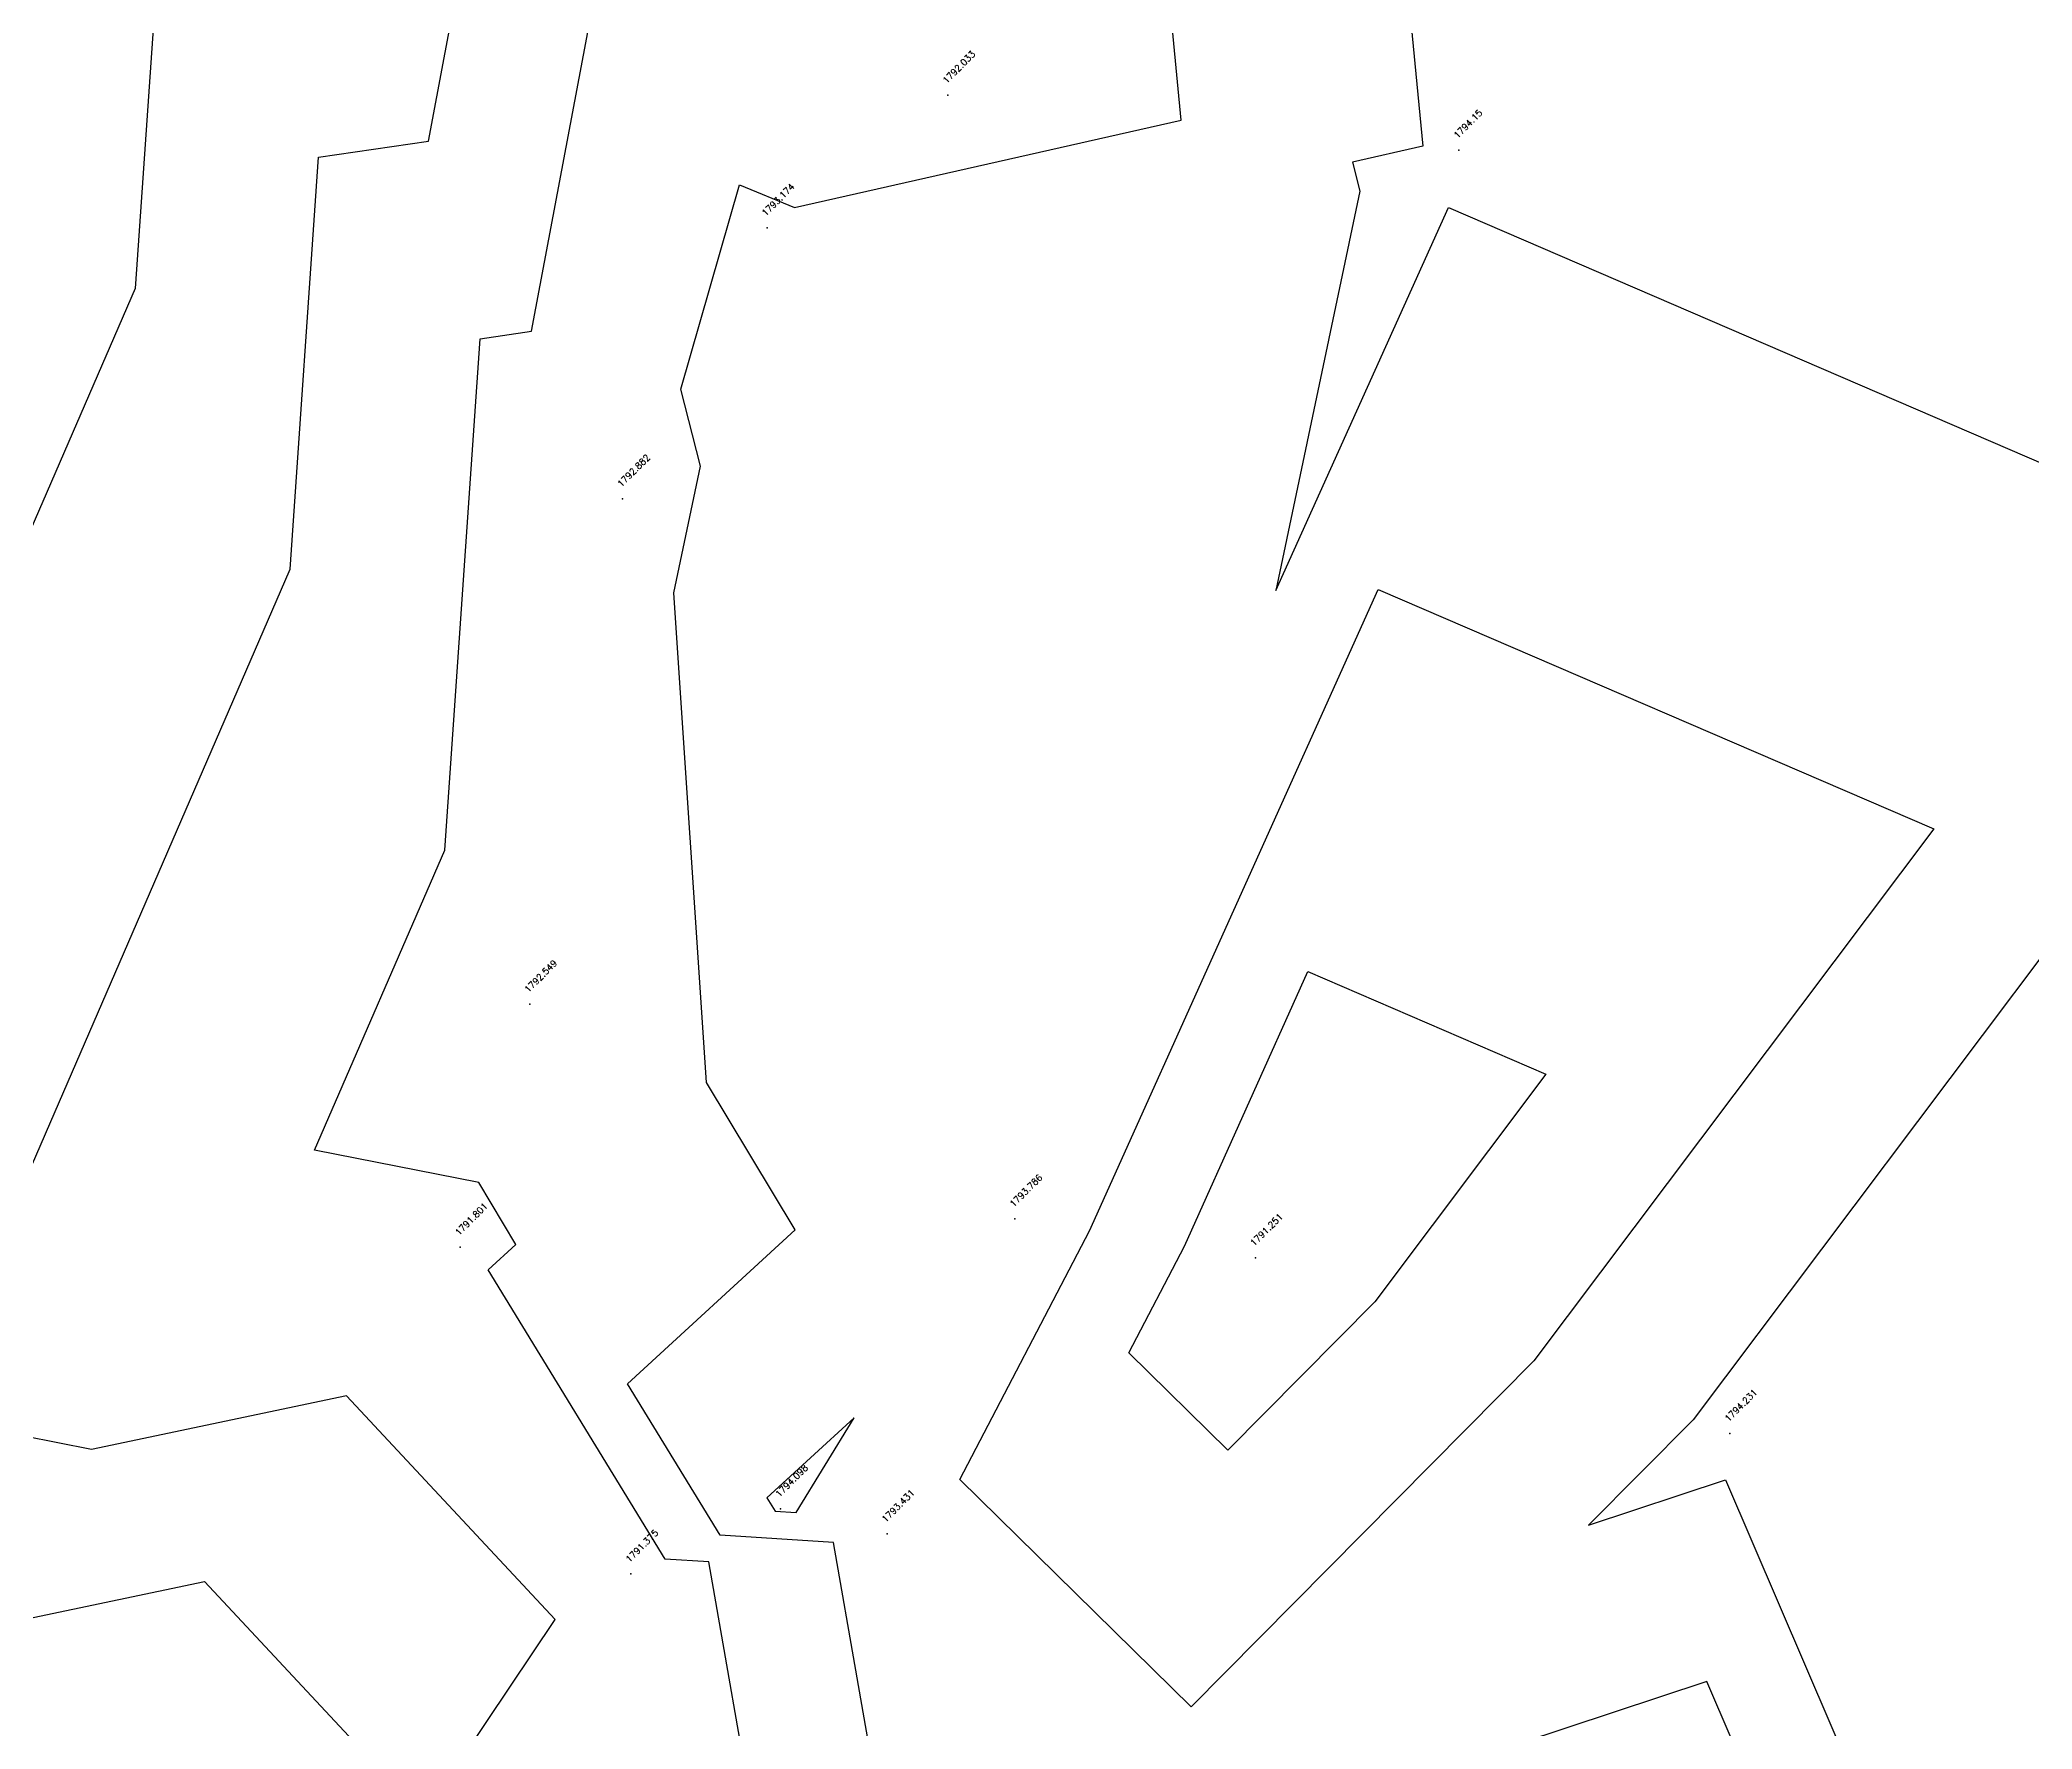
# Model space of a CAD drawing. Header units: inches. Extents: x 9956484 to 9957113, y 272553 to 273016.
# Drawn here: x 9956757.4 to 9956834.3, y 272592.4 to 272657.7 of the extents above; entities that cross this region are included whole.
import ezdxf
from ezdxf.enums import TextEntityAlignment as Align

# ---------------------------------------------------------------- set-up
doc = ezdxf.new("R2010")
doc.units = ezdxf.units.IN
doc.header["$MEASUREMENT"] = 0
for name, color, linetype in [('Contour', 4, 'Continuous'), ('Index_Contour', 8, 'Continuous'), ('Points', 7, 'Continuous'), ('Points-ELV', 6, 'Continuous'), ('Points-NUM', 4, 'Continuous'), ('Points-TXT', 3, 'Continuous')]:
    doc.layers.add(name, color=color, linetype=linetype)
doc.styles.add('romans', font='romans.shx')

# ---------------------------------------------------------------- blocks, each defined once
blk = doc.blocks.new('POINTS')
at = {"layer": 'Points'}
blk.add_line((0, 0), (0, 0), dxfattribs=at)
blk.add_point((0, 0), dxfattribs=at)
at = {"layer": 'Points-ELV', "style": 'romans'}
blk.add_attdef('ELEV', text='', height=1, rotation=45, dxfattribs=at).set_placement((0, 0), align=Align.BOTTOM_LEFT)
at = {"layer": 'Points-NUM', "style": 'romans'}
blk.add_attdef('PTNUM', text='', height=1, dxfattribs=at).set_placement((0, 0), align=Align.BOTTOM_RIGHT)
at = {"layer": 'Points-TXT', "style": 'romans'}
blk.add_attdef('DESC', text='', height=1, dxfattribs=at).set_placement((0, 0), align=Align.BOTTOM_RIGHT)

msp = doc.modelspace()

# ---------------------------------------------------------------- linework, layer by layer
at = {"layer": 'Contour'}
for points, elevation in [([(9956809.433, 272667.283), (9956810.751, 272653.563), (9956808.043, 272652.952), (9956808.329, 272651.82), (9956805.085, 272636.407), (9956811.742, 272651.2), (9956836.979, 272640.32), (9956844.485, 272637.328), (9956846.396, 272636.259), (9956846.542, 272634.826), (9956841.015, 272630.745), (9956821.193, 272604.377), (9956817.158, 272600.303), (9956822.445, 272602.053), (9956830.618, 272583.016), (9956831.179, 272581.498), (9956832.591, 272581.277), (9956853.469, 272590.198), (9956865.779, 272589.472), (9956871.094, 272603.819), (9956884.614, 272586.005), (9956897.703, 272596.016)], 1794), ([(9956690.718, 272576.307), (9956834.18, 272563.053), (9956785.447, 272569.804), (9956789.897, 272569.862), (9956756.363, 272575.751), (9956763.22, 272575.717), (9956777.254, 272596.662), (9956769.196, 272605.301), (9956759.352, 272603.235), (9956752.829, 272604.522), (9956767.013, 272637.225), (9956768.112, 272653.135), (9956772.359, 272653.758), (9956774.336, 272664.255)], 1791), ([(9956791.65, 272578.73), (9956787.993, 272599.645), (9956783.624, 272599.924), (9956780.042, 272605.769), (9956786.524, 272611.708), (9956783.1, 272617.408), (9956781.834, 272636.32), (9956782.861, 272641.203), (9956782.11, 272644.178), (9956784.372, 272652.069), (9956786.498, 272651.193), (9956801.43, 272654.564), (9956800.782, 272661.309)], 1793), ([(9956852.221, 272559.795), (9956883.603, 272556.896), (9956817.309, 272566.08), (9956820.019, 272566.115), (9956788.584, 272571.635), (9956774.341, 272574.622), (9956785.023, 272588.36), (9956783.181, 272598.893), (9956781.501, 272599), (9956774.658, 272610.168), (9956775.733, 272611.153), (9956774.3, 272613.54), (9956767.961, 272614.791), (9956772.988, 272626.381), (9956774.352, 272646.129), (9956776.343, 272646.421), (9956778.852, 272659.751)], 1792), ([(9956797.885, 272611.676), (9956809.032, 272636.443), (9956830.486, 272627.194), (9956815.044, 272606.653), (9956801.806, 272593.287), (9956792.879, 272602.078), (9956797.885, 272611.676)], 1793), ([(9956799.404, 272606.97), (9956801.548, 272611.081), (9956806.321, 272621.687), (9956815.509, 272617.726), (9956808.896, 272608.93), (9956803.227, 272603.206), (9956799.404, 272606.97)], 1792), ([(9956785.427, 272601.37), (9956785.747, 272600.848), (9956786.559, 272600.796), (9956788.798, 272604.459), (9956785.427, 272601.37)], 1794), ([(9956827.396, 272581.047), (9956821.718, 272594.271), (9956803.709, 272588.31)], 1793)]:
    msp.add_lwpolyline(points, dxfattribs=dict(at, elevation=elevation))
at = {"layer": 'Index_Contour', "elevation": 1790}
msp.add_lwpolyline([(9956780.834, 272739.545), (9956778.019, 272734.411), (9956769.274, 272721.722), (9956771.835, 272714.256), (9956765.722, 272710.419), (9956762.675, 272701.049), (9956759.596, 272696.051), (9956762.856, 272691.88), (9956762.348, 272683.652), (9956765.18, 272682.14), (9956769.819, 272668.758), (9956768.376, 272661.095), (9956761.871, 272660.141), (9956761.038, 272648.068), (9956737.697, 272594.254), (9956741.582, 272593.487), (9956763.716, 272598.132), (9956769.466, 272591.968), (9956759.451, 272577.021), (9956739.802, 272577.117), (9956759.776, 272573.609), (9956753.585, 272573.528), (9956784.757, 272569.21), (9956529.215, 272592.819)], dxfattribs=at)

# ---------------------------------------------------------------- block references
at = {"layer": 'Points', "linetype": 'Continuous'}
ref = msp.add_blockref('POINTS', (9956792.416, 272655.532, 1792.033), dxfattribs=at)
ref.add_attrib('ELEV', '1792.033', dxfattribs={"layer": 'Points-ELV', "height": 0.25, "rotation": 45, "style": 'romans'}).set_placement((9956792.416, 272655.907, 1792.033), align=Align.BOTTOM_LEFT)
ref = msp.add_blockref('POINTS', (9956812.149, 272653.413, 1794.15), dxfattribs=at)
ref.add_attrib('ELEV', '1794.15', dxfattribs={"layer": 'Points-ELV', "height": 0.25, "rotation": 45, "style": 'romans'}).set_placement((9956812.149, 272653.788, 1794.15), align=Align.BOTTOM_LEFT)
ref = msp.add_blockref('POINTS', (9956785.433, 272650.412, 1793.174), dxfattribs=at)
ref.add_attrib('ELEV', '1793.174', dxfattribs={"layer": 'Points-ELV', "height": 0.25, "rotation": 45, "style": 'romans'}).set_placement((9956785.433, 272650.787, 1793.174), align=Align.BOTTOM_LEFT)
ref = msp.add_blockref('POINTS', (9956779.856, 272639.95, 1792.882), dxfattribs=at)
ref.add_attrib('ELEV', '1792.882', dxfattribs={"layer": 'Points-ELV', "height": 0.25, "rotation": 45, "style": 'romans'}).set_placement((9956779.856, 272640.325, 1792.882), align=Align.BOTTOM_LEFT)
ref = msp.add_blockref('POINTS', (9956776.269, 272620.428, 1792.549), dxfattribs=at)
ref.add_attrib('ELEV', '1792.549', dxfattribs={"layer": 'Points-ELV', "height": 0.25, "rotation": 45, "style": 'romans'}).set_placement((9956776.269, 272620.803, 1792.549), align=Align.BOTTOM_LEFT)
ref = msp.add_blockref('POINTS', (9956795.006, 272612.144, 1793.786), dxfattribs=at)
ref.add_attrib('ELEV', '1793.786', dxfattribs={"layer": 'Points-ELV', "height": 0.25, "rotation": 45, "style": 'romans'}).set_placement((9956795.006, 272612.519, 1793.786), align=Align.BOTTOM_LEFT)
ref = msp.add_blockref('POINTS', (9956773.586, 272611.043, 1791.801), dxfattribs=at)
ref.add_attrib('ELEV', '1791.801', dxfattribs={"layer": 'Points-ELV', "height": 0.25, "rotation": 45, "style": 'romans'}).set_placement((9956773.586, 272611.418, 1791.801), align=Align.BOTTOM_LEFT)
ref = msp.add_blockref('POINTS', (9956804.291, 272610.635, 1791.251), dxfattribs=at)
ref.add_attrib('ELEV', '1791.251', dxfattribs={"layer": 'Points-ELV', "height": 0.25, "rotation": 45, "style": 'romans'}).set_placement((9956804.291, 272611.01, 1791.251), align=Align.BOTTOM_LEFT)
ref = msp.add_blockref('POINTS', (9956822.613, 272603.851, 1794.231), dxfattribs=at)
ref.add_attrib('ELEV', '1794.231', dxfattribs={"layer": 'Points-ELV', "height": 0.25, "rotation": 45, "style": 'romans'}).set_placement((9956822.613, 272604.226, 1794.231), align=Align.BOTTOM_LEFT)
ref = msp.add_blockref('POINTS', (9956785.955, 272600.939, 1794.098), dxfattribs=at)
ref.add_attrib('ELEV', '1794.098', dxfattribs={"layer": 'Points-ELV', "height": 0.25, "rotation": 45, "style": 'romans'}).set_placement((9956785.955, 272601.314, 1794.098), align=Align.BOTTOM_LEFT)
ref = msp.add_blockref('POINTS', (9956790.067, 272599.969, 1793.431), dxfattribs=at)
ref.add_attrib('ELEV', '1793.431', dxfattribs={"layer": 'Points-ELV', "height": 0.25, "rotation": 45, "style": 'romans'}).set_placement((9956790.067, 272600.344, 1793.431), align=Align.BOTTOM_LEFT)
ref = msp.add_blockref('POINTS', (9956780.174, 272598.423, 1791.375), dxfattribs=at)
ref.add_attrib('ELEV', '1791.375', dxfattribs={"layer": 'Points-ELV', "height": 0.25, "rotation": 45, "style": 'romans'}).set_placement((9956780.174, 272598.798, 1791.375), align=Align.BOTTOM_LEFT)

doc.saveas('drawing.dxf')
